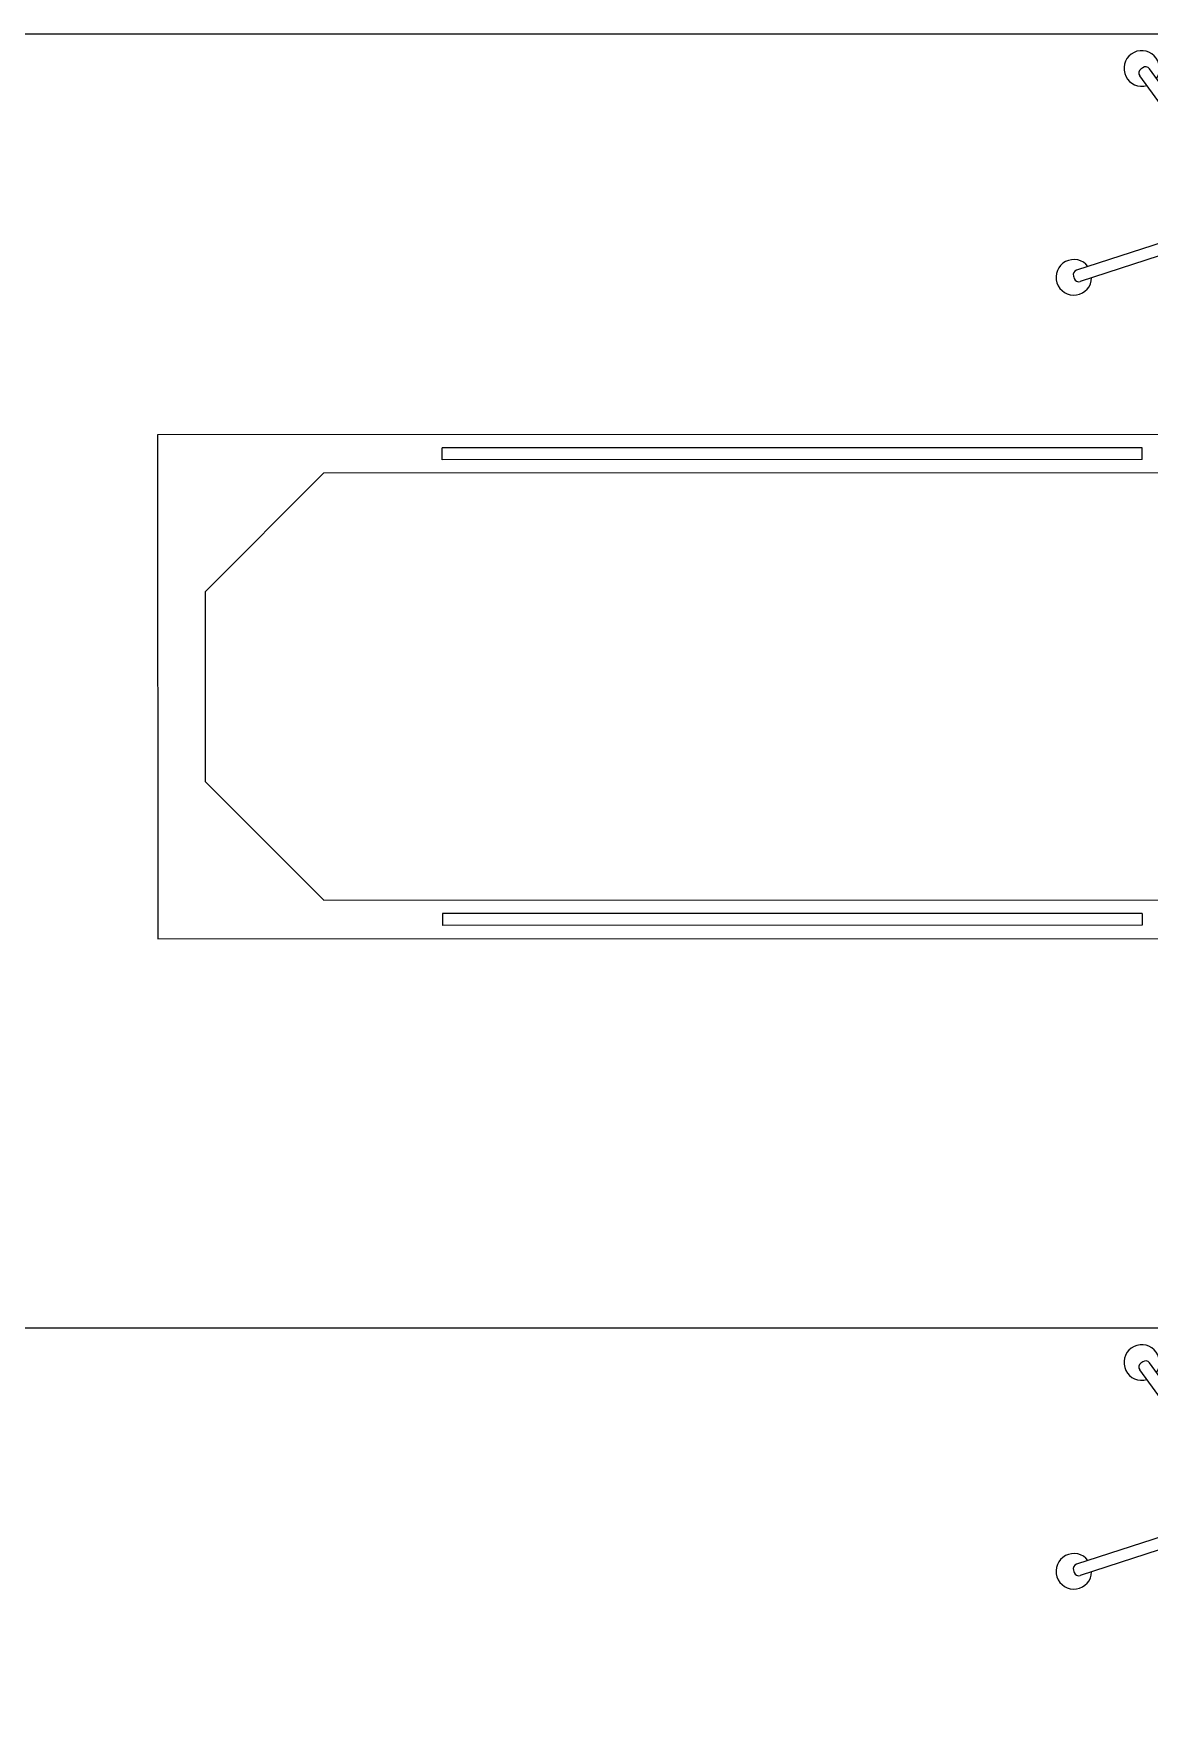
# Model space of a CAD drawing. Header units: metres. Extents: x -18745 to 220762, y -1579758 to -1356048.
# Drawn here: x 127256 to 129137, y -1402070 to -1399230 of the extents above; entities that cross this region are included whole.
import ezdxf

# ---------------------------------------------------------------- set-up
doc = ezdxf.new("R2010")
doc.units = ezdxf.units.M
doc.layers.get('0').update_dxf_attribs({"lineweight": 0})
doc.layers.add('A-100 - Copy$0$Medical Equipment and Furniture', color=8, linetype='Continuous', lineweight=0)
doc.layers.add('A-100 - Copy$0$Medical Equipment and Furniture1', color=8, linetype='Continuous', lineweight=5)

# ---------------------------------------------------------------- blocks, each defined once
blk = doc.blocks.new('A-100 - Copy$0$HF16786E-P')
at = {"layer": 'A-100 - Copy$0$Medical Equipment and Furniture1'}
for p, q in [((0, 0.425), (-2.14, 0.425)), ((-2.14, 0.425), (-2.14, -0.425)), ((-0.48, 0.4025), (-1.66, 0.4025)), ((-1.66, 0.3825), (-1.66, 0.4025)), ((-0.48, 0.3825), (-0.48, 0.4025)), ((-0.48, 0.3825), (-1.66, 0.3825)), ((-1.86, 0.36), (-2.06, 0.16)), ((-0.28, 0.36), (-1.86, 0.36)), ((-2.06, 0.16), (-2.06, -0.16)), ((-2.06, -0.16), (-1.86, -0.36)), ((-1.86, -0.36), (-0.28, -0.36)), ((-0.48, -0.3825), (-1.66, -0.3825)), ((-1.66, -0.3825), (-1.66, -0.4025)), ((-0.48, -0.3825), (-0.48, -0.4025)), ((-2.14, -0.425), (0, -0.425)), ((-0.48, -0.4025), (-1.66, -0.4025))]:
    blk.add_line(p, q, dxfattribs=at)
for points in [[(-0.48, 0.3825), (-0.48, 0.3825), (-0.48, 0.3825), (-0.48, 0.3825), (-0.48, 0.3825), (-0.48, 0.3825), (-0.48, 0.3825), (-0.48, 0.3825), (-0.48, 0.3825), (-0.48, 0.3825), (-0.48, 0.3825), (-0.48, 0.3825), (-0.48, 0.3825), (-0.48, 0.3825), (-0.48, 0.3825), (-0.48, 0.3825), (-0.48, 0.3825), (-0.48, 0.3825), (-0.48, 0.3825), (-0.48, 0.3825), (-0.48, 0.3825), (-0.48, 0.3825), (-0.48, 0.3825), (-0.48, 0.3825), (-0.48, 0.3825), (-0.48, 0.3825), (-0.48, 0.3825), (-0.48, 0.3825), (-0.48, 0.3825), (-0.48, 0.3825), (-0.48, 0.3825), (-0.48, 0.3825), (-0.48, 0.3825), (-0.48, 0.3825), (-0.48, 0.3825), (-0.48, 0.3825), (-0.48, 0.3825), (-0.48, 0.3825), (-0.48, 0.3825), (-0.48, 0.3825), (-0.48, 0.3825), (-0.48, 0.3825), (-0.48, 0.3825), (-0.48, 0.3825), (-0.48, 0.3825), (-0.48, 0.3825), (-0.48, 0.3825), (-0.48, 0.3825), (-0.48, 0.3825), (-0.48, 0.3825), (-0.48, 0.3825), (-0.48, 0.3825), (-0.48, 0.3825), (-0.48, 0.3825), (-0.48, 0.3825), (-0.48, 0.3825), (-0.48, 0.3825), (-0.48, 0.3825), (-0.48, 0.3825), (-0.48, 0.3825), (-0.48, 0.3825), (-0.48, 0.3825), (-0.48, 0.3825), (-0.48, 0.3825), (-0.48, 0.3825), (-0.48, 0.3825), (-0.48, 0.3825), (-0.48, 0.3825), (-0.48, 0.3825), (-0.48, 0.3825), (-0.48, 0.3825), (-0.48, 0.3825), (-0.48, 0.3825), (-0.48, 0.3825), (-0.48, 0.3825), (-0.48, 0.3825), (-0.48, 0.3825), (-0.48, 0.3825), (-0.48, 0.3825), (-0.48, 0.3825), (-0.48, 0.3825), (-0.48, 0.3825), (-0.48, 0.3825), (-0.48, 0.3825), (-0.48, 0.3825), (-0.48, 0.3825), (-0.48, 0.3825), (-0.48, 0.3825), (-0.48, 0.3825), (-0.48, 0.3825), (-0.48, 0.3825), (-0.48, 0.3825), (-0.48, 0.3825), (-0.48, 0.3825), (-0.48, 0.3825), (-0.48, 0.3825), (-0.48, 0.3825), (-0.48, 0.3825), (-0.48, 0.3825), (-0.48, 0.3825), (-0.48, 0.3825), (-0.48, 0.3825), (-0.48, 0.3825), (-0.48, 0.3825), (-0.48, 0.3825), (-0.48, 0.3825), (-0.48, 0.3825), (-0.48, 0.3825), (-0.48, 0.3825), (-0.48, 0.3825), (-0.48, 0.3825), (-0.48, 0.3825), (-0.48, 0.3825), (-0.48, 0.3825), (-0.48, 0.3825), (-0.48, 0.3825), (-0.48, 0.3825), (-0.48, 0.3825), (-0.48, 0.3825), (-0.48, 0.3825), (-0.48, 0.3825), (-0.48, 0.3825), (-0.48, 0.3825), (-0.48, 0.3825), (-0.48, 0.3825), (-0.48, 0.3825), (-0.48, 0.3825), (-0.48, 0.3825), (-0.48, 0.3825), (-0.48, 0.3825), (-0.48, 0.3825), (-0.48, 0.3825), (-0.48, 0.3825), (-0.48, 0.3825), (-0.48, 0.3825), (-0.48, 0.3825), (-0.48, 0.3825), (-0.48, 0.3825), (-0.48, 0.3825), (-0.48, 0.3825), (-0.48, 0.3825), (-0.48, 0.3825), (-0.48, 0.3825), (-0.48, 0.3825), (-0.48, 0.3825), (-0.48, 0.3825), (-0.48, 0.3825), (-0.48, 0.3825), (-0.48, 0.3825), (-0.48, 0.3825), (-0.48, 0.3825), (-0.48, 0.3825), (-0.48, 0.3825), (-0.48, 0.3825), (-0.48, 0.3825), (-0.48, 0.3825), (-0.48, 0.3825), (-0.48, 0.3825), (-0.48, 0.3825), (-0.48, 0.3825), (-0.48, 0.3825), (-0.48, 0.3825), (-0.48, 0.3825), (-0.48, 0.3825), (-0.48, 0.3825), (-0.48, 0.3825), (-0.48, 0.3825), (-0.48, 0.3825), (-0.48, 0.3825), (-0.48, 0.3825), (-0.48, 0.3825), (-0.48, 0.3825), (-0.48, 0.3825), (-0.48, 0.3825), (-0.48, 0.3825), (-0.48, 0.3825), (-0.48, 0.3825), (-0.48, 0.3825), (-0.48, 0.3825), (-0.48, 0.3825), (-0.48, 0.3825), (-0.48, 0.3825), (-0.48, 0.3825), (-0.48, 0.3825), (-0.48, 0.3825), (-0.48, 0.3825), (-0.48, 0.3825), (-0.48, 0.3825), (-0.48, 0.3825), (-0.48, 0.3825), (-0.48, 0.3825), (-0.48, 0.3825), (-0.48, 0.3825), (-0.48, 0.3825), (-0.48, 0.3825), (-0.48, 0.3825), (-0.48, 0.3825), (-0.48, 0.3825), (-0.48, 0.3825), (-0.48, 0.3825), (-0.48, 0.3825), (-0.48, 0.3825), (-0.48, 0.3825), (-0.48, 0.3825), (-0.48, 0.3825), (-0.48, 0.3825), (-0.48, 0.3825), (-0.48, 0.3825), (-0.48, 0.3825), (-0.48, 0.3825), (-0.48, 0.3825), (-0.48, 0.3825), (-0.48, 0.3825), (-0.48, 0.3825), (-0.48, 0.3825), (-0.48, 0.3825), (-0.48, 0.3825), (-0.48, 0.3825), (-0.48, 0.3825)], [(-0.48, 0.3825), (-0.48, 0.3825), (-0.48, 0.3825), (-0.48, 0.3825), (-0.48, 0.3825), (-0.48, 0.3825), (-0.48, 0.3825), (-0.48, 0.3825), (-0.48, 0.3825), (-0.48, 0.3825), (-0.48, 0.3825), (-0.48, 0.3825), (-0.48, 0.3825), (-0.48, 0.3825), (-0.48, 0.3825), (-0.48, 0.3825), (-0.48, 0.3825), (-0.48, 0.3825), (-0.48, 0.3825), (-0.48, 0.3825), (-0.48, 0.3825), (-0.48, 0.3825), (-0.48, 0.3825), (-0.48, 0.3825), (-0.48, 0.3825), (-0.48, 0.3825), (-0.48, 0.3825), (-0.48, 0.3825), (-0.48, 0.3825), (-0.48, 0.3825), (-0.48, 0.3825), (-0.48, 0.3825), (-0.48, 0.3825), (-0.48, 0.3825), (-0.48, 0.3825), (-0.48, 0.3825), (-0.48, 0.3825), (-0.48, 0.3825), (-0.48, 0.3825), (-0.48, 0.3825), (-0.48, 0.3825), (-0.48, 0.3825), (-0.48, 0.3825), (-0.48, 0.3825), (-0.48, 0.3825), (-0.48, 0.3825), (-0.48, 0.3825), (-0.48, 0.3825), (-0.48, 0.3825), (-0.48, 0.3825), (-0.48, 0.3825), (-0.48, 0.3825), (-0.48, 0.3825), (-0.48, 0.3825), (-0.48, 0.3825), (-0.48, 0.3825), (-0.48, 0.3825), (-0.48, 0.3825), (-0.48, 0.3825), (-0.48, 0.3825), (-0.48, 0.3825), (-0.48, 0.3825), (-0.48, 0.3825), (-0.48, 0.3825), (-0.48, 0.3825), (-0.48, 0.3825), (-0.48, 0.3825), (-0.48, 0.3825), (-0.48, 0.3825), (-0.48, 0.3825), (-0.48, 0.3825), (-0.48, 0.3825), (-0.48, 0.3825), (-0.48, 0.3825), (-0.48, 0.3825), (-0.48, 0.3825), (-0.48, 0.3825), (-0.48, 0.3825), (-0.48, 0.3825), (-0.48, 0.3825), (-0.48, 0.3825), (-0.48, 0.3825), (-0.48, 0.3825), (-0.48, 0.3825), (-0.48, 0.3825), (-0.48, 0.3825), (-0.48, 0.3825), (-0.48, 0.3825), (-0.48, 0.3825), (-0.48, 0.3825), (-0.48, 0.3825), (-0.48, 0.3825), (-0.48, 0.3825), (-0.48, 0.3825), (-0.48, 0.3825), (-0.48, 0.3825), (-0.48, 0.3825), (-0.48, 0.3825), (-0.48, 0.3825), (-0.48, 0.3825), (-0.48, 0.3825), (-0.48, 0.3825), (-0.48, 0.3825), (-0.48, 0.3825), (-0.48, 0.3825), (-0.48, 0.3825), (-0.48, 0.3825), (-0.48, 0.3825), (-0.48, 0.3825), (-0.48, 0.3825), (-0.48, 0.3825), (-0.48, 0.3825), (-0.48, 0.3825), (-0.48, 0.3825), (-0.48, 0.3825), (-0.48, 0.3825), (-0.48, 0.3825), (-0.48, 0.3825), (-0.48, 0.3825), (-0.48, 0.3825), (-0.48, 0.3825), (-0.48, 0.3825), (-0.48, 0.3825), (-0.48, 0.3825), (-0.48, 0.3825), (-0.48, 0.3825), (-0.48, 0.3825), (-0.48, 0.3825), (-0.48, 0.3825), (-0.48, 0.3825), (-0.48, 0.3825), (-0.48, 0.3825), (-0.48, 0.3825), (-0.48, 0.3825), (-0.48, 0.3825), (-0.48, 0.3825), (-0.48, 0.3825), (-0.48, 0.3825), (-0.48, 0.3825), (-0.48, 0.3825), (-0.48, 0.3825), (-0.48, 0.3825), (-0.48, 0.3825), (-0.48, 0.3825), (-0.48, 0.3825), (-0.48, 0.3825), (-0.48, 0.3825), (-0.48, 0.3825), (-0.48, 0.3825), (-0.48, 0.3825), (-0.48, 0.3825), (-0.48, 0.3825), (-0.48, 0.3825), (-0.48, 0.3825), (-0.48, 0.3825), (-0.48, 0.3825), (-0.48, 0.3825), (-0.48, 0.3825), (-0.48, 0.3825), (-0.48, 0.3825), (-0.48, 0.3825), (-0.48, 0.3825), (-0.48, 0.3825), (-0.48, 0.3825), (-0.48, 0.3825), (-0.48, 0.3825), (-0.48, 0.3825), (-0.48, 0.3825), (-0.48, 0.3825), (-0.48, 0.3825), (-0.48, 0.3825), (-0.48, 0.3825), (-0.48, 0.3825), (-0.48, 0.3825), (-0.48, 0.3825), (-0.48, 0.3825), (-0.48, 0.3825), (-0.48, 0.3825), (-0.48, 0.3825), (-0.48, 0.3825), (-0.48, 0.3825), (-0.48, 0.3825), (-0.48, 0.3825), (-0.48, 0.3825), (-0.48, 0.3825), (-0.48, 0.3825), (-0.48, 0.3825), (-0.48, 0.3825), (-0.48, 0.3825), (-0.48, 0.3825), (-0.48, 0.3825), (-0.48, 0.3825), (-0.48, 0.3825), (-0.48, 0.3825), (-0.48, 0.3825), (-0.48, 0.3825), (-0.48, 0.3825), (-0.48, 0.3825), (-0.48, 0.3825), (-0.48, 0.3825), (-0.48, 0.3825), (-0.48, 0.3825), (-0.48, 0.3825), (-0.48, 0.3825), (-0.48, 0.3825), (-0.48, 0.3825), (-0.48, 0.3825), (-0.48, 0.3825), (-0.48, 0.3825), (-0.48, 0.3825), (-0.48, 0.3825), (-0.48, 0.3825), (-0.48, 0.3825), (-0.48, 0.3825)], [(-0.48, 0.3825), (-0.48, 0.3825), (-0.48, 0.3825), (-0.48, 0.3825), (-0.48, 0.3825), (-0.48, 0.3825), (-0.48, 0.3825), (-0.48, 0.3825), (-0.48, 0.3825), (-0.48, 0.3825), (-0.48, 0.3825), (-0.48, 0.3825), (-0.48, 0.3825), (-0.48, 0.3825), (-0.48, 0.3825), (-0.48, 0.3825), (-0.48, 0.3825), (-0.48, 0.3825), (-0.48, 0.3825), (-0.48, 0.3825), (-0.48, 0.3825), (-0.48, 0.3825), (-0.48, 0.3825), (-0.48, 0.3825), (-0.48, 0.3825), (-0.48, 0.3825), (-0.48, 0.3825), (-0.48, 0.3825), (-0.48, 0.3825), (-0.48, 0.3825), (-0.48, 0.3825), (-0.48, 0.3825), (-0.48, 0.3825), (-0.48, 0.3825), (-0.48, 0.3825), (-0.48, 0.3825), (-0.48, 0.3825), (-0.48, 0.3825), (-0.48, 0.3825), (-0.48, 0.3825), (-0.48, 0.3825), (-0.48, 0.3825), (-0.48, 0.3825), (-0.48, 0.3825), (-0.48, 0.3825), (-0.48, 0.3825), (-0.48, 0.3825), (-0.48, 0.3825), (-0.48, 0.3825), (-0.48, 0.3825), (-0.48, 0.3825), (-0.48, 0.3825), (-0.48, 0.3825), (-0.48, 0.3825), (-0.48, 0.3825), (-0.48, 0.3825), (-0.48, 0.3825), (-0.48, 0.3825), (-0.48, 0.3825), (-0.48, 0.3825), (-0.48, 0.3825), (-0.48, 0.3825), (-0.48, 0.3825), (-0.48, 0.3825), (-0.48, 0.3825), (-0.48, 0.3825), (-0.48, 0.3825), (-0.48, 0.3825), (-0.48, 0.3825), (-0.48, 0.3825), (-0.48, 0.3825), (-0.48, 0.3825), (-0.48, 0.3825), (-0.48, 0.3825), (-0.48, 0.3825), (-0.48, 0.3825), (-0.48, 0.3825), (-0.48, 0.3825), (-0.48, 0.3825), (-0.48, 0.3825), (-0.48, 0.3825), (-0.48, 0.3825), (-0.48, 0.3825), (-0.48, 0.3825), (-0.48, 0.3825), (-0.48, 0.3825), (-0.48, 0.3825), (-0.48, 0.3825), (-0.48, 0.3825), (-0.48, 0.3825), (-0.48, 0.3825), (-0.48, 0.3825), (-0.48, 0.3825), (-0.48, 0.3825), (-0.48, 0.3825), (-0.48, 0.3825), (-0.48, 0.3825), (-0.48, 0.3825), (-0.48, 0.3825), (-0.48, 0.3825), (-0.48, 0.3825), (-0.48, 0.3825), (-0.48, 0.3825), (-0.48, 0.3825), (-0.48, 0.3825), (-0.48, 0.3825), (-0.48, 0.3825), (-0.48, 0.3825), (-0.48, 0.3825), (-0.48, 0.3825), (-0.48, 0.3825), (-0.48, 0.3825), (-0.48, 0.3825), (-0.48, 0.3825), (-0.48, 0.3825), (-0.48, 0.3825), (-0.48, 0.3825), (-0.48, 0.3825), (-0.48, 0.3825), (-0.48, 0.3825), (-0.48, 0.3825), (-0.48, 0.3825), (-0.48, 0.3825), (-0.48, 0.3825), (-0.48, 0.3825), (-0.48, 0.3825), (-0.48, 0.3825), (-0.48, 0.3825), (-0.48, 0.3825), (-0.48, 0.3825), (-0.48, 0.3825), (-0.48, 0.3825), (-0.48, 0.3825), (-0.48, 0.3825), (-0.48, 0.3825), (-0.48, 0.3825), (-0.48, 0.3825), (-0.48, 0.3825), (-0.48, 0.3825), (-0.48, 0.3825), (-0.48, 0.3825), (-0.48, 0.3825), (-0.48, 0.3825), (-0.48, 0.3825), (-0.48, 0.3825), (-0.48, 0.3825), (-0.48, 0.3825), (-0.48, 0.3825), (-0.48, 0.3825), (-0.48, 0.3825), (-0.48, 0.3825), (-0.48, 0.3825), (-0.48, 0.3825), (-0.48, 0.3825), (-0.48, 0.3825), (-0.48, 0.3825), (-0.48, 0.3825), (-0.48, 0.3825), (-0.48, 0.3825), (-0.48, 0.3825), (-0.48, 0.3825), (-0.48, 0.3825), (-0.48, 0.3825), (-0.48, 0.3825), (-0.48, 0.3825), (-0.48, 0.3825), (-0.48, 0.3825), (-0.48, 0.3825), (-0.48, 0.3825), (-0.48, 0.3825), (-0.48, 0.3825), (-0.48, 0.3825), (-0.48, 0.3825), (-0.48, 0.3825), (-0.48, 0.3825), (-0.48, 0.3825), (-0.48, 0.3825), (-0.48, 0.3825), (-0.48, 0.3825), (-0.48, 0.3825), (-0.48, 0.3825), (-0.48, 0.3825), (-0.48, 0.3825), (-0.48, 0.3825), (-0.48, 0.3825), (-0.48, 0.3825), (-0.48, 0.3825), (-0.48, 0.3825), (-0.48, 0.3825), (-0.48, 0.3825), (-0.48, 0.3825), (-0.48, 0.3825), (-0.48, 0.3825), (-0.48, 0.3825), (-0.48, 0.3825), (-0.48, 0.3825), (-0.48, 0.3825), (-0.48, 0.3825), (-0.48, 0.3825), (-0.48, 0.3825), (-0.48, 0.3825), (-0.48, 0.3825), (-0.48, 0.3825), (-0.48, 0.3825), (-0.48, 0.3825), (-0.48, 0.3825), (-0.48, 0.3825), (-0.48, 0.3825), (-0.48, 0.3825), (-0.48, 0.3825), (-0.48, 0.3825), (-0.48, 0.3825), (-0.48, 0.3825), (-0.48, 0.3825), (-0.48, 0.3825), (-0.48, 0.3825), (-0.48, 0.3825), (-0.48, 0.3825), (-0.48, 0.3825), (-0.48, 0.3825), (-0.48, 0.3825), (-0.48, 0.3825), (-0.48, 0.3825), (-0.48, 0.3825), (-0.48, 0.3825), (-0.48, 0.3825), (-0.48, 0.3825), (-0.48, 0.3825), (-0.48, 0.3825), (-0.48, 0.3825), (-0.48, 0.3825), (-0.48, 0.3825), (-0.48, 0.3825), (-0.48, 0.3825), (-0.48, 0.3825), (-0.48, 0.3825), (-0.48, 0.3825), (-0.48, 0.3825), (-0.48, 0.3825), (-0.48, 0.3825), (-0.48, 0.3825), (-0.48, 0.3825), (-0.48, 0.3825), (-0.48, 0.3825), (-0.48, 0.3825), (-0.48, 0.3825), (-0.48, 0.3825), (-0.48, 0.3825), (-0.48, 0.3825), (-0.48, 0.3825), (-0.48, 0.3825), (-0.48, 0.3825), (-0.48, 0.3825), (-0.48, 0.3825), (-0.48, 0.3825), (-0.48, 0.3825), (-0.48, 0.3825), (-0.48, 0.3825), (-0.48, 0.3825), (-0.48, 0.3825), (-0.48, 0.3825), (-0.48, 0.3825), (-0.48, 0.3825), (-0.48, 0.3825), (-0.48, 0.3825), (-0.48, 0.3825), (-0.48, 0.3825), (-0.48, 0.3825), (-0.48, 0.3825), (-0.48, 0.3825), (-0.48, 0.3825), (-0.48, 0.3825), (-0.48, 0.3825), (-0.48, 0.3825), (-0.48, 0.3825), (-0.48, 0.3825), (-0.48, 0.3825)]]:
    blk.add_lwpolyline(points, close=True, dxfattribs=at)
for points in [[(-0.48, 0.3825), (-0.48, 0.3825), (-0.48, 0.3825), (-0.48, 0.3825), (-0.48, 0.3825), (-0.48, 0.3825), (-0.48, 0.3825), (-0.48, 0.3825)], [(-0.48, 0.3825), (-0.48, 0.3825), (-0.48, 0.3825), (-0.48, 0.3825), (-0.48, 0.3825), (-0.48, 0.3825), (-0.48, 0.3825), (-0.48, 0.3825), (-0.48, 0.3825), (-0.48, 0.3825), (-0.48, 0.3825), (-0.48, 0.3825), (-0.48, 0.3825), (-0.48, 0.3825), (-0.48, 0.3825), (-0.48, 0.3825), (-0.48, 0.3825), (-0.48, 0.3825), (-0.48, 0.3825), (-0.48, 0.3825), (-0.48, 0.3825), (-0.48, 0.3825), (-0.48, 0.3825), (-0.48, 0.3825), (-0.48, 0.3825), (-0.48, 0.3825), (-0.48, 0.3825), (-0.48, 0.3825), (-0.48, 0.3825), (-0.48, 0.3825), (-0.48, 0.3825), (-0.48, 0.3825), (-0.48, 0.3825), (-0.48, 0.3825), (-0.48, 0.3825), (-0.48, 0.3825), (-0.48, 0.3825), (-0.48, 0.3825), (-0.48, 0.3825), (-0.48, 0.3825), (-0.48, 0.3825), (-0.48, 0.3825), (-0.48, 0.3825), (-0.48, 0.3825), (-0.48, 0.3825), (-0.48, 0.3825), (-0.48, 0.3825), (-0.48, 0.3825), (-0.48, 0.3825), (-0.48, 0.3825), (-0.48, 0.3825), (-0.48, 0.3825), (-0.48, 0.3825), (-0.48, 0.3825), (-0.48, 0.3825), (-0.48, 0.3825), (-0.48, 0.3825), (-0.48, 0.3825), (-0.48, 0.3825), (-0.48, 0.3825), (-0.48, 0.3825), (-0.48, 0.3825), (-0.48, 0.3825), (-0.48, 0.3825), (-0.48, 0.3825), (-0.48, 0.3825), (-0.48, 0.3825), (-0.48, 0.3825), (-0.48, 0.3825), (-0.48, 0.3825), (-0.48, 0.3825), (-0.48, 0.3825), (-0.48, 0.3825), (-0.48, 0.3825), (-0.48, 0.3825), (-0.48, 0.3825), (-0.48, 0.3825), (-0.48, 0.3825), (-0.48, 0.3825), (-0.48, 0.3825), (-0.48, 0.3825), (-0.48, 0.3825), (-0.48, 0.3825), (-0.48, 0.3825), (-0.48, 0.3825), (-0.48, 0.3825), (-0.48, 0.3825), (-0.48, 0.3825), (-0.48, 0.3825), (-0.48, 0.3825), (-0.48, 0.3825), (-0.48, 0.3825), (-0.48, 0.3825), (-0.48, 0.3825), (-0.48, 0.3825), (-0.48, 0.3825), (-0.48, 0.3825), (-0.48, 0.3825), (-0.48, 0.3825), (-0.48, 0.3825), (-0.48, 0.3825), (-0.48, 0.3825), (-0.48, 0.3825), (-0.48, 0.3825), (-0.48, 0.3825), (-0.48, 0.3825), (-0.48, 0.3825), (-0.48, 0.3825), (-0.48, 0.3825), (-0.48, 0.3825), (-0.48, 0.3825)], [(-0.48, 0.3825), (-0.48, 0.3825), (-0.48, 0.3825), (-0.48, 0.3825), (-0.48, 0.3825), (-0.48, 0.3825), (-0.48, 0.3825), (-0.48, 0.3825), (-0.48, 0.3825), (-0.48, 0.3825), (-0.48, 0.3825), (-0.48, 0.3825), (-0.48, 0.3825), (-0.48, 0.3825), (-0.48, 0.3825), (-0.48, 0.3825), (-0.48, 0.3825)], [(-0.48, 0.3825), (-0.48, 0.3825), (-0.48, 0.3825), (-0.48, 0.3825), (-0.48, 0.3825), (-0.48, 0.3825), (-0.48, 0.3825)], [(-0.48, 0.3825), (-0.48, 0.3825), (-0.48, 0.3825), (-0.48, 0.3825), (-0.48, 0.3825), (-0.48, 0.3825), (-0.48, 0.3825), (-0.48, 0.3825), (-0.48, 0.3825), (-0.48, 0.3825), (-0.48, 0.3825), (-0.48, 0.3825)], [(-0.48, 0.3825), (-0.48, 0.3825), (-0.48, 0.3825), (-0.48, 0.3825), (-0.48, 0.3825), (-0.48, 0.3825), (-0.48, 0.3825), (-0.48, 0.3825), (-0.48, 0.3825), (-0.48, 0.3825), (-0.48, 0.3825), (-0.48, 0.3825), (-0.48, 0.3825), (-0.48, 0.3825), (-0.48, 0.3825), (-0.48, 0.3825), (-0.48, 0.3825), (-0.48, 0.3825), (-0.48, 0.3825), (-0.48, 0.3825), (-0.48, 0.3825), (-0.48, 0.3825), (-0.48, 0.3825), (-0.48, 0.3825), (-0.48, 0.3825), (-0.48, 0.3825), (-0.48, 0.3825), (-0.48, 0.3825), (-0.48, 0.3825), (-0.48, 0.3825), (-0.48, 0.3825), (-0.48, 0.3825), (-0.48, 0.3825), (-0.48, 0.3825), (-0.48, 0.3825), (-0.48, 0.3825), (-0.48, 0.3825), (-0.48, 0.3825), (-0.48, 0.3825), (-0.48, 0.3825), (-0.48, 0.3825), (-0.48, 0.3825), (-0.48, 0.3825), (-0.48, 0.3825), (-0.48, 0.3825), (-0.48, 0.3825), (-0.48, 0.3825), (-0.48, 0.3825), (-0.48, 0.3825), (-0.48, 0.3825), (-0.48, 0.3825), (-0.48, 0.3825), (-0.48, 0.3825), (-0.48, 0.3825), (-0.48, 0.3825), (-0.48, 0.3825), (-0.48, 0.3825), (-0.48, 0.3825), (-0.48, 0.3825), (-0.48, 0.3825), (-0.48, 0.3825), (-0.48, 0.3825), (-0.48, 0.3825), (-0.48, 0.3825), (-0.48, 0.3825), (-0.48, 0.3825), (-0.48, 0.3825), (-0.48, 0.3825), (-0.48, 0.3825), (-0.48, 0.3825), (-0.48, 0.3825), (-0.48, 0.3825), (-0.48, 0.3825), (-0.48, 0.3825), (-0.48, 0.3825), (-0.48, 0.3825), (-0.48, 0.3825), (-0.48, 0.3825), (-0.48, 0.3825), (-0.48, 0.3825), (-0.48, 0.3825), (-0.48, 0.3825), (-0.48, 0.3825), (-0.48, 0.3825), (-0.48, 0.3825), (-0.48, 0.3825), (-0.48, 0.3825), (-0.48, 0.3825), (-0.48, 0.3825)], [(-0.48, 0.3825), (-0.48, 0.3825), (-0.48, 0.3825), (-0.48, 0.3825), (-0.48, 0.3825), (-0.48, 0.3825), (-0.48, 0.3825), (-0.48, 0.3825), (-0.48, 0.3825), (-0.48, 0.3825), (-0.48, 0.3825), (-0.48, 0.3825), (-0.48, 0.3825), (-0.48, 0.3825), (-0.48, 0.3825), (-0.48, 0.3825), (-0.48, 0.3825), (-0.48, 0.3825), (-0.48, 0.3825), (-0.48, 0.3825), (-0.48, 0.3825), (-0.48, 0.3825), (-0.48, 0.3825), (-0.48, 0.3825), (-0.48, 0.3825), (-0.48, 0.3825), (-0.48, 0.3825), (-0.48, 0.3825), (-0.48, 0.3825), (-0.48, 0.3825), (-0.48, 0.3825), (-0.48, 0.3825), (-0.48, 0.3825), (-0.48, 0.3825), (-0.48, 0.3825), (-0.48, 0.3825), (-0.48, 0.3825), (-0.48, 0.3825), (-0.48, 0.3825), (-0.48, 0.3825), (-0.48, 0.3825), (-0.48, 0.3825), (-0.48, 0.3825), (-0.48, 0.3825), (-0.48, 0.3825), (-0.48, 0.3825), (-0.48, 0.3825), (-0.48, 0.3825), (-0.48, 0.3825), (-0.48, 0.3825), (-0.48, 0.3825), (-0.48, 0.3825), (-0.48, 0.3825), (-0.48, 0.3825)], [(-0.48, 0.3825), (-0.48, 0.3825), (-0.48, 0.3825), (-0.48, 0.3825), (-0.48, 0.3825), (-0.48, 0.3825), (-0.48, 0.3825), (-0.48, 0.3825), (-0.48, 0.3825), (-0.48, 0.3825)], [(-0.48, 0.3825), (-0.48, 0.3825), (-0.48, 0.3825), (-0.48, 0.3825), (-0.48, 0.3825), (-0.48, 0.3825), (-0.48, 0.3825), (-0.48, 0.3825), (-0.48, 0.3825), (-0.48, 0.3825)], [(-0.48, 0.3825), (-0.48, 0.3825), (-0.48, 0.3825), (-0.48, 0.3825), (-0.48, 0.3825), (-0.48, 0.3825), (-0.48, 0.3825), (-0.48, 0.3825), (-0.48, 0.3825), (-0.48, 0.3825), (-0.48, 0.3825), (-0.48, 0.3825), (-0.48, 0.3825), (-0.48, 0.3825), (-0.48, 0.3825)], [(-0.48, 0.3825), (-0.48, 0.3825), (-0.48, 0.3825), (-0.48, 0.3825), (-0.48, 0.3825), (-0.48, 0.3825), (-0.48, 0.3825), (-0.48, 0.3825), (-0.48, 0.3825), (-0.48, 0.3825)], [(-0.48, 0.3825), (-0.48, 0.3825), (-0.48, 0.3825), (-0.48, 0.3825), (-0.48, 0.3825), (-0.48, 0.3825), (-0.48, 0.3825)], [(-0.48, 0.3825), (-0.48, 0.3825), (-0.48, 0.3825), (-0.48, 0.3825), (-0.48, 0.3825), (-0.48, 0.3825), (-0.48, 0.3825), (-0.48, 0.3825), (-0.48, 0.3825), (-0.48, 0.3825)], [(-0.48, 0.3825), (-0.48, 0.3825), (-0.48, 0.3825), (-0.48, 0.3825), (-0.48, 0.3825), (-0.48, 0.3825), (-0.48, 0.3825), (-0.48, 0.3825), (-0.48, 0.3825), (-0.48, 0.3825), (-0.48, 0.3825), (-0.48, 0.3825), (-0.48, 0.3825), (-0.48, 0.3825), (-0.48, 0.3825), (-0.48, 0.3825), (-0.48, 0.3825), (-0.48, 0.3825)], [(-0.48, 0.3825), (-0.48, 0.3825), (-0.48, 0.3825), (-0.48, 0.3825), (-0.48, 0.3825), (-0.48, 0.3825), (-0.48, 0.3825), (-0.48, 0.3825), (-0.48, 0.3825)]]:
    blk.add_lwpolyline(points, dxfattribs=at)
blk = doc.blocks.new('A-100 - Copy$0$HF12177-P')
for p, q in [((0, 0), (-0.1724, 0.2372)), ((0, 0), (0.1724, 0.2372)), ((-0.0196, -0.007), (-0.1885, 0.2255)), ((0.0196, -0.007), (0.1885, 0.2255)), ((-0.0631, -0.027), (-0.2951, -0.1024)), ((-0.12, -0.015), (-0.12, -0.019)), ((-0.112, -0.007), (0.112, -0.007)), ((-0.112, -0.027), (0.112, -0.027)), ((-0.1, -0.007), (-0.1, -0.027)), ((0.0631, -0.027), (0.2951, -0.1024)), ((0.1, -0.007), (0.1, -0.027)), ((0.12, -0.015), (0.12, -0.019)), ((-0.01, -0.0308), (-0.2889, -0.1214)), ((-0.01, -0.0308), (-0.01, -0.324)), ((0.01, -0.0308), (0.01, -0.324)), ((0.01, -0.0308), (0.2889, -0.1214))]:
    blk.add_line(p, q)
for centre, radius, start, end in [((-0.1852, 0.2378), 0.03, 325.4712, 286.5288), ((0.1852, 0.2378), 0.03, 253.4712, 214.5288), ((-0.1821, 0.2302), 0.008, 126.3733, 216), ((0, -0.017), 0.315, 125.6267, 126.3733), ((-0.1788, 0.2325), 0.008, 36, 125.6267), ((0.1788, 0.2325), 0.008, 54.3733, 144), ((0, -0.017), 0.315, 53.6267, 54.3733), ((0.1821, 0.2302), 0.008, 324, 53.6267), ((-0.112, -0.015), 0.008, 90, 180), ((-0.112, -0.019), 0.008, 180, 270), ((0.112, -0.015), 0.008, 0, 90), ((0.112, -0.019), 0.008, 270, 0), ((-0.2996, -0.1144), 0.03, 37.4712, 358.5288), ((0.2996, -0.1144), 0.03, 181.4712, 142.5288), ((-0.2926, -0.11), 0.008, 108, 197.6267), ((0, -0.017), 0.315, 197.6267, 198.3733), ((0.2926, -0.11), 0.008, 342.3733, 72), ((0, -0.017), 0.315, 341.6267, 342.3733), ((-0.2914, -0.1138), 0.008, 198.3733, 288), ((0.2914, -0.1138), 0.008, 252, 341.6267), ((0, -0.332), 0.03, 109.4712, 70.5288), ((-0.002, -0.324), 0.008, 180, 269.6267), ((0, -0.017), 0.315, 269.6267, 270.3733), ((0.002, -0.324), 0.008, 270.3733, 0)]:
    blk.add_arc(centre, radius, start, end)
blk = doc.blocks.new('A-100 - Copy')
at = {"layer": 'A-100 - Copy$0$Medical Equipment and Furniture'}
for p, q in [((127198.3, -1399229.5, 0), (129698.3, -1399229.5, 0)), ((127198.3, -1401411.4, 0), (129698.3, -1401411.4, 0))]:
    blk.add_line(p, q, dxfattribs=at)
at = {"layer": 'A-100 - Copy$0$Medical Equipment and Furniture', "extrusion": (1.39405e-12, -1.92689e-13, -1), "xscale": -1000, "yscale": 1000, "zscale": -1000, "rotation": 0.01496832471714168}
for p in [(-129309.8, -1399526, -2.4), (-129309.8, -1401707.9, -2.4)]:
    blk.add_blockref('A-100 - Copy$0$HF12177-P', p, dxfattribs=at)
at = {"layer": 'A-100 - Copy$0$Medical Equipment and Furniture', "xscale": 1000, "yscale": 1000, "zscale": 1000, "rotation": 0.01499365941642081}
blk.add_blockref('A-100 - Copy$0$HF16786E-P', (129605.2, -1400330.1, 2.4), dxfattribs=at)

msp = doc.modelspace()

# ---------------------------------------------------------------- block references
msp.add_blockref('A-100 - Copy', (0, 0))

doc.saveas('drawing.dxf')
